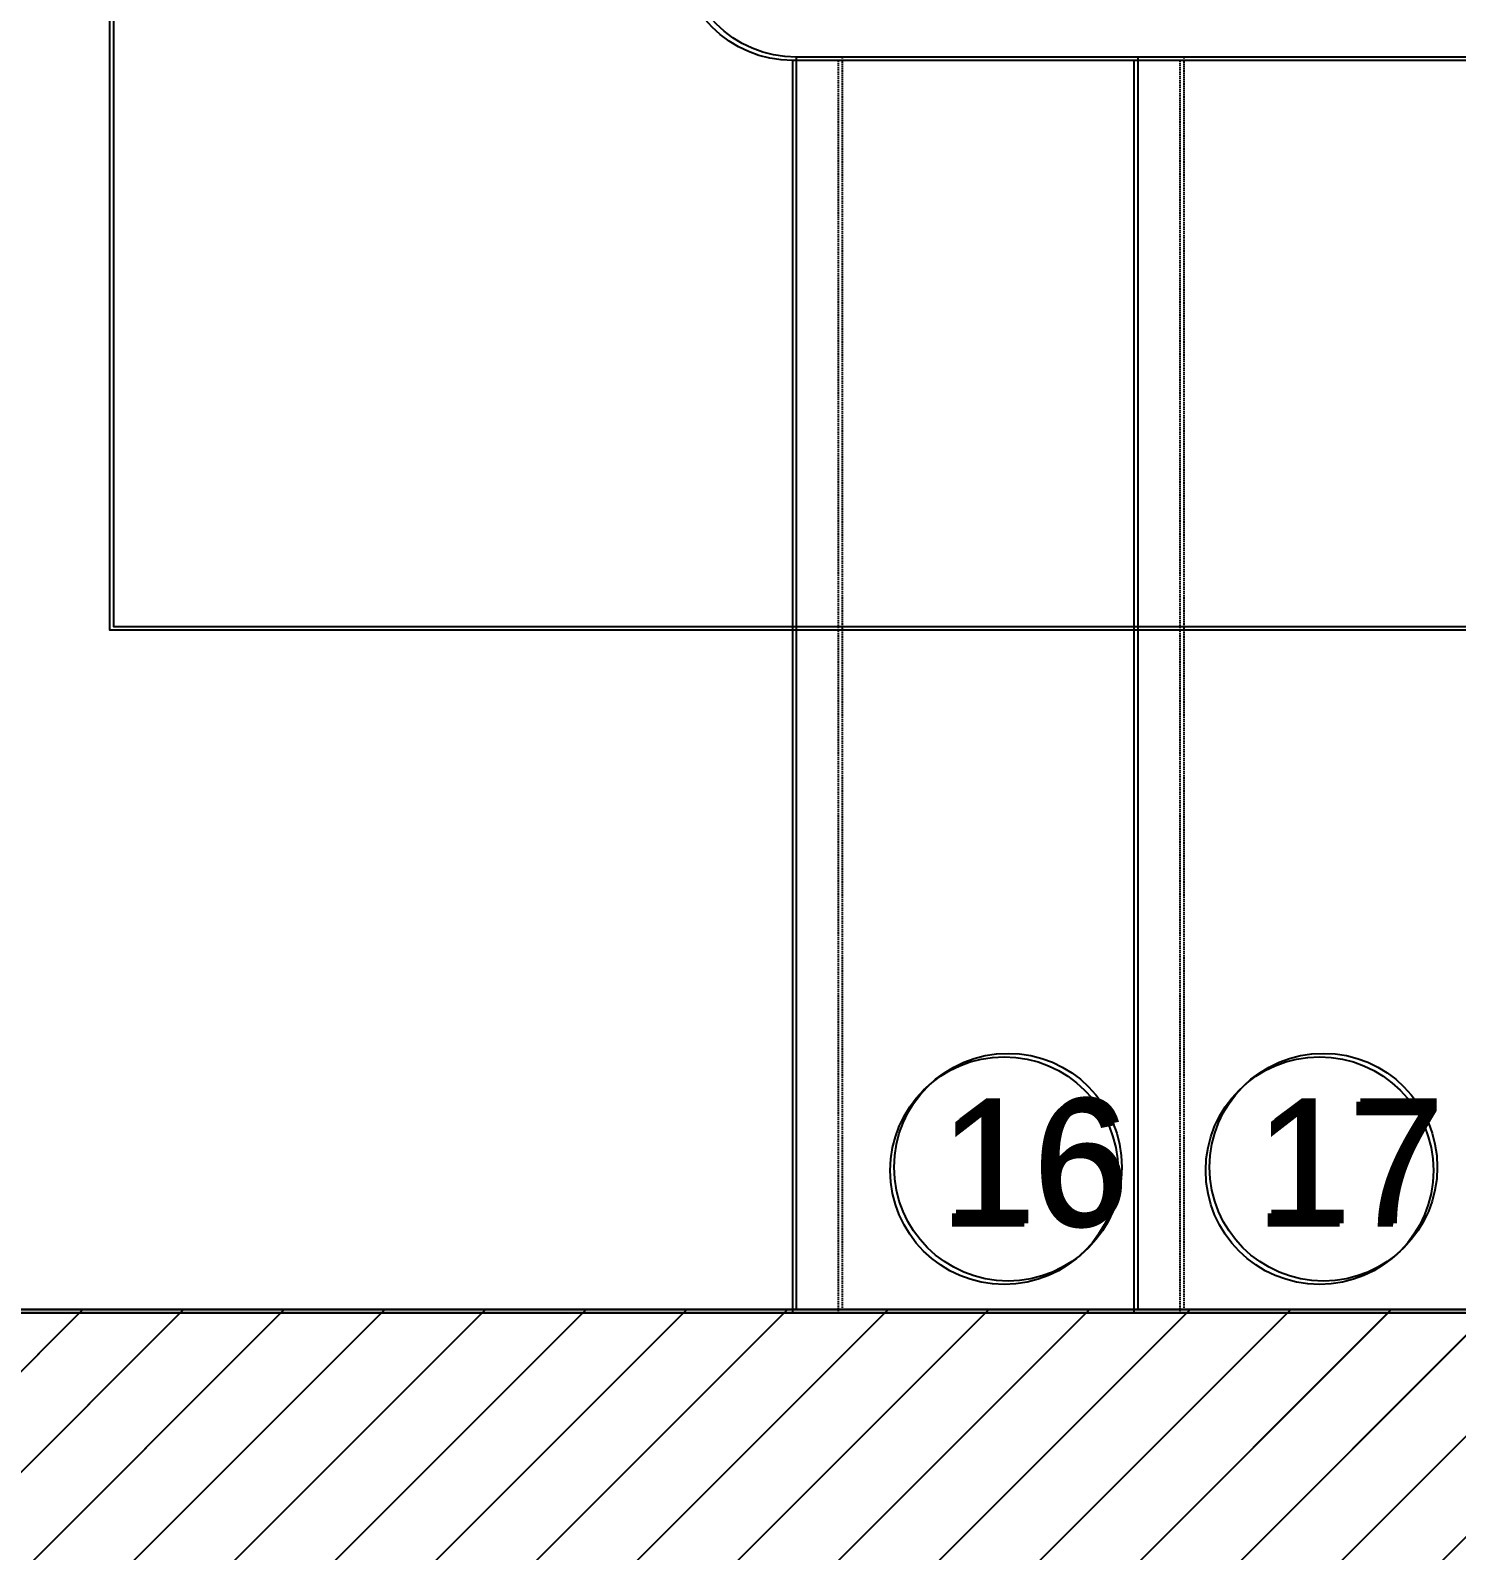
# Model space of a CAD drawing. Header units: inches. Extents: x 4821 to 127877, y 58012 to 433683.
# Drawn here: x 34069 to 35322, y 229326 to 230661 of the extents above; entities that cross this region are included whole.
import ezdxf

# ---------------------------------------------------------------- set-up
doc = ezdxf.new("R2010")
doc.units = ezdxf.units.IN
doc.header["$MEASUREMENT"] = 0
doc.linetypes.add('HIDDEN', pattern=[9.525, 6.35, -3.175])
for name, color, linetype in [('A-DETL', 1, 'Continuous'), ('A-HND', 40, 'Continuous'), ('A-LIN-20', 20, 'Continuous'), ('A-STP', 11, 'Continuous'), ('A-STP-HID', 191, 'HIDDEN'), ('A-TXT-25', 1, 'Continuous'), ('A-WAL-CMU', 7, 'Continuous'), ('COL GROUND$0$Cloums$0$A-COL-HAT', 8, 'Continuous'), ('COL GROUND$0$Cloums$0$A-COL-RFC', 210, 'Continuous')]:
    doc.layers.add(name, color=color, linetype=linetype)
doc.styles.add('Xarab', font='xarab.shx')

# ---------------------------------------------------------------- blocks, each defined once
blk = doc.blocks.new('COL GROUND')
at = {"layer": 'COL GROUND$0$Cloums$0$A-COL-HAT'}
h = blk.add_hatch(dxfattribs=at)
h.set_pattern_fill('ANSI31', color=256, scale=500)
h.set_pattern_definition([(45, (-66684.064, -49806.79), (-44.19417, 44.19417), [])])
h.paths.add_polyline_path([(-53697.7, -21674.9), (-53697.7, -19624.9), (-57497.7, -19624.9), (-57497.7, -21674.9), (-57797.7, -21674.9), (-57797.7, -21668.8), (-57795.6, -16624.9), (-50247.7, -16624.9), (-50247.7, -19574.9), (-50547.7, -19574.9), (-50547.7, -16924.9), (-57495.5, -16924.9), (-57497.7, -19324.9), (-53397.7, -19324.9), (-53397.7, -21674.9)])
at = {"layer": 'COL GROUND$0$Cloums$0$A-COL-RFC', "linetype": 'Continuous', "elevation": 0}
blk.add_lwpolyline([(-57797.7, -21674.9), (-57797.7, -16625), (-57503.6, -16624.9), (-50247.7, -16624.9), (-50247.7, -19574.9), (-50547.7, -19574.9), (-50547.7, -16924.9), (-57497.7, -16924.9), (-57497.7, -19324.9), (-53397.7, -19324.9), (-53397.7, -21674.9), (-53697.7, -21674.9), (-53697.7, -19624.9), (-57497.7, -19624.9), (-57497.7, -21674.9), (-57797.7, -21674.9)], dxfattribs=at)

msp = doc.modelspace()

# ---------------------------------------------------------------- linework, layer by layer
at = {"layer": 'A-DETL'}
for points in [[(35722.3, 231337.3), (34142.4, 231337.3), (34142.4, 230137.3), (38682.3, 230137.3)], [(35718.9, 231334.4), (34139, 231334.4), (34139, 230134.4), (38678.9, 230134.4)]]:
    msp.add_lwpolyline(points, dxfattribs=at)
at = {"layer": 'A-HND', "ltscale": 0.2}
for points in [[(35953.3, 230834.4), (38978.9, 230834.4, -1), (38978.9, 230634.4), (34738.9, 230634.4, -1), (34738.9, 230834.4), (35912.5, 230834.4)], [(35956.7, 230837.3), (38982.3, 230837.3, -1), (38982.3, 230637.3), (34742.3, 230637.3, -1), (34742.3, 230837.3), (35915.9, 230837.3)]]:
    msp.add_lwpolyline(points, format="xyb", dxfattribs=at)
at = {"layer": 'A-LIN-20', "color": 1}
for centre in [(34928, 229662.3), (35205, 229662.3), (34924.6, 229659.3), (35201.6, 229659.3)]:
    msp.add_circle(centre, 100, dxfattribs=at)
at = {"layer": 'A-STP', "ltscale": 0.2}
for p, q in [((34738.9, 229534.4), (34738.9, 230634.4)), ((34742.3, 229537.3), (34742.3, 230637.3)), ((35038.9, 229534.4), (35038.9, 230634.4)), ((35042.3, 229537.3), (35042.3, 230637.3))]:
    msp.add_line(p, q, dxfattribs=at)
at = {"layer": 'A-STP-HID', "ltscale": 0.2}
for p, q in [((34778.9, 230634.4), (34778.9, 229534.4)), ((34782.3, 230637.3), (34782.3, 229537.3)), ((35078.9, 230634.4), (35078.9, 229534.4)), ((35082.3, 230637.3), (35082.3, 229537.3))]:
    msp.add_line(p, q, dxfattribs=at)
at = {"layer": 'A-WAL-CMU'}
for points in [[(39079.4, 229534.4), (33374.7, 229534.4), (33374.7, 231934.4)], [(39082.8, 229537.3), (33378.1, 229537.3), (33378.1, 231937.3)]]:
    msp.add_lwpolyline(points, dxfattribs=at)

# ---------------------------------------------------------------- block references
for p in [(90871.7, 248859.3, 0), (90875.1, 248862.2, 0)]:
    msp.add_blockref('COL GROUND', p, dxfattribs=at)

# ---------------------------------------------------------------- texts
at = {"layer": 'A-TXT-25', "color": 2, "style": 'Xarab'}
for s, p in [('16', (34867.7, 229609.9)), ('16', (34871.1, 229612.9)), ('17', (35148.1, 229612.9)), ('17', (35144.7, 229609.9))]:
    msp.add_text(s, height=110, dxfattribs=at).set_placement(p)

doc.saveas('drawing.dxf')
